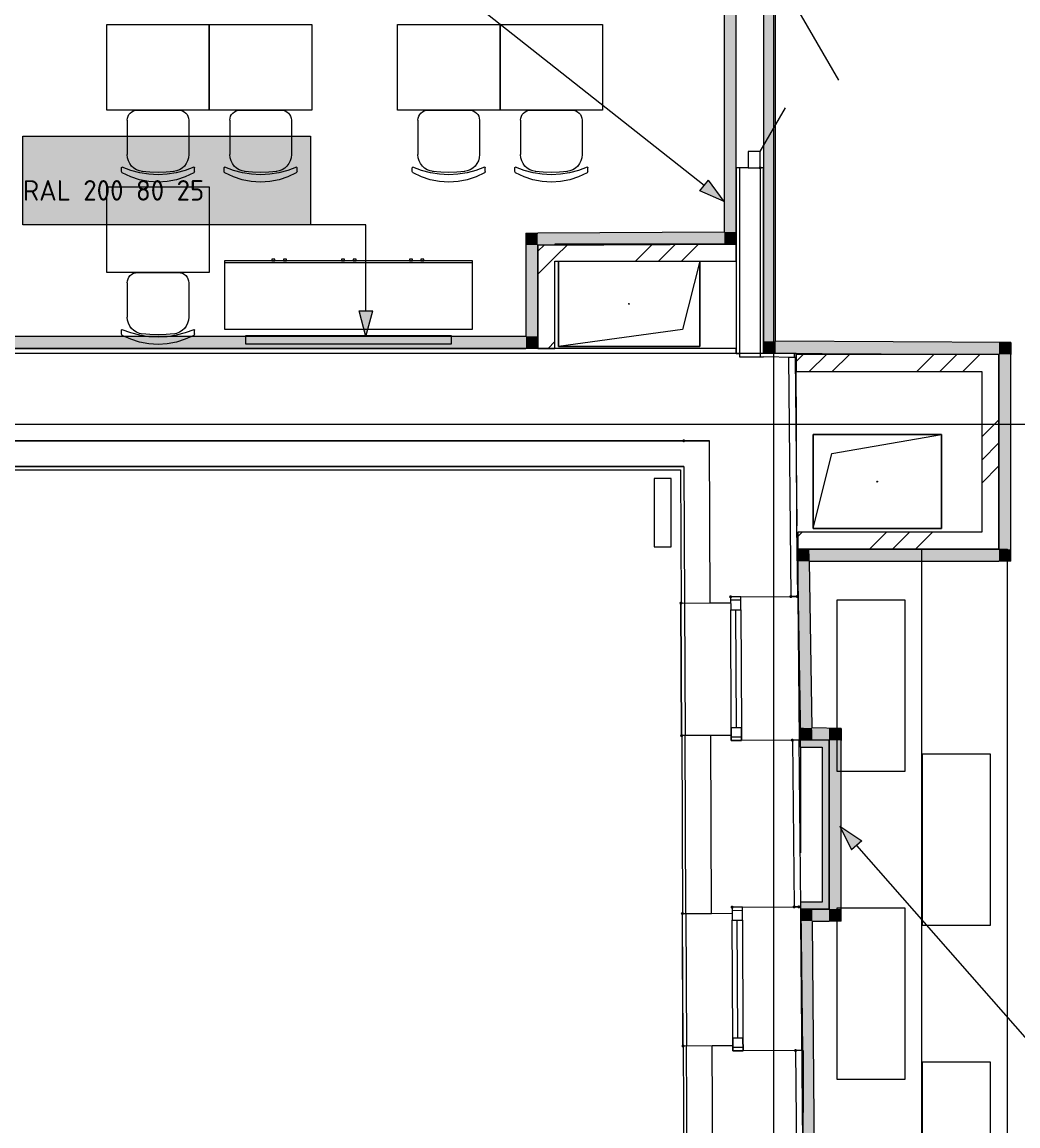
# Model space of a CAD drawing. Header units: millimetres. Extents: x 0 to 1189, y 0 to 841.
# Drawn here: x 259.7 to 317.9, y 329.8 to 394.4 of the extents above; entities that cross this region are included whole.
import ezdxf

# ---------------------------------------------------------------- set-up
doc = ezdxf.new("R2010")
doc.units = ezdxf.units.MM

msp = doc.modelspace()

# ---------------------------------------------------------------- hatches: boundary and pattern name
at = {"true_color": 0xf1d696}
h = msp.add_hatch(color=41, dxfattribs=at)
h.dxf.hatch_style = 2
h.paths.add_polyline_path([(303.076463, 406.865392), (303.776464, 406.865392), (303.776464, 375.719345), (303.076463, 375.722345)])
h = msp.add_hatch(color=41, dxfattribs=at)
h.dxf.hatch_style = 2
h.paths.add_polyline_path([(300.77646, 402.279385), (301.476461, 402.279385), (301.476461, 382.107354), (300.77646, 382.103354)])
at = {"true_color": 0xffffff}
h = msp.add_hatch(color=7, dxfattribs=at)
h.dxf.hatch_style = 2
h.paths.add_polyline_path([(259.770397, 387.706363), (276.591423, 387.706363), (276.591423, 382.529355), (259.770397, 382.529355)])
at = {"true_color": 0x0077b0}
h = msp.add_hatch(color=144, dxfattribs=at)
h.paths.add_polyline_path([(273.358298, 386.309205), (273.358298, 387.116184), (273.328808, 387.272867), (273.239786, 387.403919), (273.111146, 387.490322), (272.954808, 387.519674), (272.798332, 387.490322), (272.667074, 387.403919), (272.579637, 387.272867), (272.551318, 387.116184), (272.551318, 386.309205), (272.579637, 386.152867), (272.667074, 386.024227), (272.798332, 385.935206), (272.954808, 385.905716), (273.111146, 385.935206), (273.239786, 386.024227), (273.328808, 386.152867)])
h.paths.add_polyline_path([(273.55894, 386.309205), (273.547786, 386.188549), (273.51436, 386.076523), (273.458714, 385.973489), (273.380897, 385.879808), (273.289129, 385.802509), (273.187076, 385.747999), (273.075412, 385.71571), (272.954808, 385.705073), (272.833076, 385.71571), (272.721368, 385.747999), (272.61917, 385.802509), (272.525963, 385.879808), (272.448233, 385.973489), (272.392775, 386.076523), (272.359539, 386.188549), (272.348471, 386.309205), (272.348471, 387.116184), (272.359539, 387.237917), (272.392775, 387.349624), (272.448233, 387.451823), (272.525963, 387.54503), (272.61917, 387.622846), (272.721368, 387.678493), (272.833076, 387.711919), (272.954808, 387.723072), (273.075464, 387.711962), (273.18749, 387.678837), (273.290524, 387.624009), (273.384205, 387.547786), (273.460109, 387.454148), (273.514774, 387.351002), (273.547838, 387.238347), (273.55894, 387.116184)])
h = msp.add_hatch(color=144, dxfattribs=at)
h.dxf.hatch_style = 2
h.paths.add_polyline_path([(275.378096, 386.814118), (275.378096, 387.621097), (275.403383, 387.69751), (275.47952, 387.723072), (276.185075, 387.723072), (276.261212, 387.69751), (276.286499, 387.621097), (276.261212, 387.545168), (276.185075, 387.519674), (275.580943, 387.519674), (275.580943, 386.915542), (275.883009, 386.915542), (275.983443, 386.906507), (276.076693, 386.879231), (276.161985, 386.833454), (276.238543, 386.768919), (276.303509, 386.689604), (276.350233, 386.603623), (276.378457, 386.510717), (276.387923, 386.410629), (276.387923, 386.209986), (276.378457, 386.108347), (276.350233, 386.014925), (276.303509, 385.929461), (276.238543, 385.851696), (276.160822, 385.787161), (276.075659, 385.741384), (275.983055, 385.714108), (275.883009, 385.705073), (275.47952, 385.705073), (275.403383, 385.728982), (275.378096, 385.803741), (275.403383, 385.880153), (275.47952, 385.905716), (275.883009, 385.905716), (275.999936, 385.928522), (276.097432, 385.995564), (276.163578, 386.09244), (276.185075, 386.209986), (276.185075, 386.410629), (276.163578, 386.527555), (276.097432, 386.625051), (275.999936, 386.691197), (275.883009, 386.712695), (275.47952, 386.712695), (275.403383, 386.737982)])
h = msp.add_hatch(color=144, dxfattribs=at)
h.dxf.hatch_style = 2
h.paths.add_polyline_path([(274.871922, 386.20723), (274.064943, 386.20723), (273.988806, 386.232793), (273.963519, 386.309205), (273.988806, 386.385342), (274.064943, 386.410629), (274.871922, 386.410629), (274.948059, 386.385342), (274.973346, 386.309205), (274.948059, 386.232793)])
h = msp.add_hatch(color=7)
h.dxf.hatch_style = 2
h.paths.add_polyline_path([(302.876463, 385.95136), (302.8129, 385.924923), (302.786463, 385.86136), (302.8129, 385.797798), (302.876463, 385.77136), (302.941025, 385.797798), (302.967463, 385.86136), (302.941025, 385.924923)])
h = msp.add_hatch(color=144, dxfattribs=at)
h.dxf.hatch_style = 2
h.paths.add_polyline_path([(300.77646, 383.899357), (299.357457, 384.511358), (299.853458, 385.139359)])
at = {"true_color": 0x3dad99}
h = msp.add_hatch(color=135, dxfattribs=at)
h.dxf.hatch_style = 2
h.paths.add_polyline_path([(289.176442, 382.043354), (289.876443, 382.047354), (289.876443, 381.347353)])
h = msp.add_hatch(color=135, dxfattribs=at)
h.dxf.hatch_style = 2
h.paths.add_polyline_path([(289.176442, 381.343353), (289.176442, 382.043354), (289.876443, 381.347353)])
h = msp.add_hatch(color=135, dxfattribs=at)
h.dxf.hatch_style = 2
h.paths.add_polyline_path([(300.77646, 382.103354), (300.77646, 381.403353), (289.876443, 381.347353), (289.876443, 382.047354)])
h = msp.add_hatch(color=135, dxfattribs=at)
h.dxf.hatch_style = 2
h.paths.add_polyline_path([(300.77646, 382.103354), (301.476461, 382.107354), (301.476461, 381.407353)])
h = msp.add_hatch(color=135, dxfattribs=at)
h.dxf.hatch_style = 2
h.paths.add_polyline_path([(300.77646, 381.403353), (300.77646, 382.103354), (301.473461, 381.410353)])
h = msp.add_hatch(color=135, dxfattribs=at)
h.dxf.hatch_style = 2
h.paths.add_polyline_path([(289.176442, 381.343353), (289.876443, 381.347353), (289.876443, 376.007345), (289.176442, 376.007345)])
at = {"true_color": 0x0077b0}
h = msp.add_hatch(color=144, dxfattribs=at)
h.dxf.hatch_style = 2
h.paths.add_polyline_path([(279.823428, 376.007345), (279.423427, 377.500347), (280.223428, 377.500347)])
at = {"true_color": 0x3dad99}
h = msp.add_hatch(color=135, dxfattribs=at)
h.dxf.hatch_style = 2
h.paths.add_polyline_path([(289.176442, 376.007345), (289.176442, 375.307344), (242.10037, 375.307344), (242.09537, 376.007345)])
at = {"true_color": 0x999999}
h = msp.add_hatch(color=253, dxfattribs=at)
h.dxf.hatch_style = 2
h.paths.add_polyline_path([(272.806417, 375.557344), (272.806417, 376.057345), (284.806435, 376.057345), (284.806435, 375.557344)])
at = {"true_color": 0x3dad99}
h = msp.add_hatch(color=135, dxfattribs=at)
h.dxf.hatch_style = 2
h.paths.add_polyline_path([(289.176442, 375.307344), (289.176442, 376.007345), (289.876443, 375.307344)])
h = msp.add_hatch(color=135, dxfattribs=at)
h.dxf.hatch_style = 2
h.paths.add_polyline_path([(289.176442, 376.007345), (289.876443, 376.007345), (289.876443, 375.307344)])
at = {"true_color": 0xf1d696}
h = msp.add_hatch(color=41, dxfattribs=at)
h.dxf.hatch_style = 2
h.paths.add_polyline_path([(303.080463, 375.025344), (303.076463, 375.722345), (303.776464, 375.719345)])
h = msp.add_hatch(color=41, dxfattribs=at)
h.dxf.hatch_style = 2
h.paths.add_polyline_path([(303.776464, 375.719345), (303.776464, 375.019344), (303.076463, 375.022344)])
h = msp.add_hatch(color=41, dxfattribs=at)
h.dxf.hatch_style = 2
h.paths.add_polyline_path([(316.835484, 375.657345), (316.835484, 374.957344), (303.776464, 375.019344), (303.776464, 375.719345)])
h = msp.add_hatch(color=41, dxfattribs=at)
h.dxf.hatch_style = 2
h.paths.add_polyline_path([(316.835484, 375.657345), (317.535485, 375.653345), (316.835484, 374.957344)])
h = msp.add_hatch(color=41, dxfattribs=at)
h.dxf.hatch_style = 2
h.paths.add_polyline_path([(316.835484, 374.957344), (317.535485, 375.653345), (317.535485, 374.953344)])
h = msp.add_hatch(color=41, dxfattribs=at)
h.dxf.hatch_style = 2
h.paths.add_polyline_path([(317.535485, 363.557326), (316.835484, 363.557326), (316.835484, 374.957344), (317.535485, 374.953344)])
h = msp.add_hatch(color=7)
h.dxf.hatch_style = 2
h.paths.add_polyline_path([(298.315456, 369.900336), (298.341893, 369.836773), (298.405456, 369.810336), (298.469018, 369.836773), (298.495456, 369.900336), (298.469018, 369.970898), (298.405456, 369.997336), (298.341893, 369.970898)])
h = msp.add_hatch(color=41, dxfattribs=at)
h.dxf.hatch_style = 2
h.paths.add_polyline_path([(305.768467, 362.857325), (305.068466, 362.857325), (305.058466, 363.557326)])
h = msp.add_hatch(color=41, dxfattribs=at)
h.dxf.hatch_style = 2
h.paths.add_polyline_path([(305.058466, 363.557326), (305.758467, 363.557326), (305.768467, 362.857325)])
h = msp.add_hatch(color=41, dxfattribs=at)
h.dxf.hatch_style = 2
h.paths.add_polyline_path([(305.768467, 362.857325), (305.758467, 363.557326), (316.835484, 363.557326), (316.835484, 362.857325)])
h = msp.add_hatch(color=41, dxfattribs=at)
h.dxf.hatch_style = 2
h.paths.add_polyline_path([(316.835484, 363.557326), (317.535485, 362.857325), (316.835484, 362.857325)])
h = msp.add_hatch(color=41, dxfattribs=at)
h.dxf.hatch_style = 2
h.paths.add_polyline_path([(317.535485, 363.557326), (317.535485, 362.857325), (316.835484, 363.557326)])
h = msp.add_hatch(color=41, dxfattribs=at)
h.dxf.hatch_style = 2
h.paths.add_polyline_path([(305.916467, 353.11131), (305.216466, 353.12131), (305.068466, 362.857325), (305.768467, 362.857325)])
h = msp.add_hatch(color=7)
h.dxf.hatch_style = 2
h.paths.add_polyline_path([(301.23946, 360.784322), (301.213023, 360.847884), (301.14946, 360.874322), (301.085897, 360.847884), (301.05946, 360.784322), (301.05946, 360.774322), (301.085897, 360.710759), (301.14946, 360.684322), (301.213023, 360.710759), (301.23946, 360.774322)])
h = msp.add_hatch(color=7)
h.dxf.hatch_style = 2
h.paths.add_polyline_path([(304.672465, 360.891322), (304.608903, 360.864885), (304.582465, 360.801322), (304.608903, 360.737759), (304.672465, 360.711322), (304.736028, 360.737759), (304.762466, 360.801322), (304.736028, 360.864885)])
h = msp.add_hatch(color=7)
h.dxf.hatch_style = 2
h.paths.add_polyline_path([(304.762466, 360.801322), (304.736028, 360.864885), (304.672465, 360.891322), (304.608903, 360.864885), (304.582465, 360.801322), (304.582465, 360.791322), (304.608903, 360.727759), (304.672465, 360.701322), (304.736028, 360.727759), (304.762466, 360.791322)])
h = msp.add_hatch(color=7)
h.dxf.hatch_style = 2
h.paths.add_polyline_path([(304.959466, 360.793322), (304.985903, 360.729759), (305.049466, 360.703322), (305.113029, 360.729759), (305.139466, 360.793322), (305.139466, 360.803322), (305.113029, 360.866885), (305.049466, 360.893322), (304.985903, 360.866885), (304.959466, 360.803322)])
h = msp.add_hatch(color=7)
h.dxf.hatch_style = 2
h.paths.add_polyline_path([(298.251456, 360.320321), (298.315018, 360.346759), (298.341456, 360.410321), (298.315018, 360.473884), (298.251456, 360.500321), (298.241456, 360.500321), (298.177893, 360.473884), (298.151456, 360.410321), (298.177893, 360.346759), (298.241456, 360.320321)])
h = msp.add_hatch(color=41, dxfattribs=at)
h.dxf.hatch_style = 2
h.paths.add_polyline_path([(305.916467, 353.11131), (305.247466, 352.442309), (305.226466, 352.442309), (305.216466, 353.12131)])
h = msp.add_hatch(color=41, dxfattribs=at)
h.dxf.hatch_style = 2
h.paths.add_polyline_path([(305.916467, 353.11131), (305.927467, 352.411309), (305.226466, 352.421309)])
h = msp.add_hatch(color=41, dxfattribs=at)
h.dxf.hatch_style = 2
h.paths.add_polyline_path([(306.905469, 353.09631), (306.905469, 352.396309), (305.927467, 352.411309), (305.916467, 353.11131)])
h = msp.add_hatch(color=41, dxfattribs=at)
h.dxf.hatch_style = 2
h.paths.add_polyline_path([(306.905469, 353.09631), (307.60547, 353.08531), (306.905469, 352.396309)])
h = msp.add_hatch(color=41, dxfattribs=at)
h.dxf.hatch_style = 2
h.paths.add_polyline_path([(306.905469, 352.396309), (307.60547, 353.08531), (307.60547, 352.385309)])
h = msp.add_hatch(color=7)
h.dxf.hatch_style = 2
h.paths.add_polyline_path([(298.287456, 352.570309), (298.351018, 352.596747), (298.377456, 352.660309), (298.351018, 352.723872), (298.287456, 352.75031), (298.277456, 352.75031), (298.213893, 352.723872), (298.187456, 352.660309), (298.213893, 352.596747), (298.277456, 352.570309)])
h = msp.add_hatch(color=7)
h.dxf.hatch_style = 2
h.paths.add_polyline_path([(304.848019, 352.410264), (304.815388, 352.470881), (304.74951, 352.490863), (304.688894, 352.458232), (304.668912, 352.392354), (304.669912, 352.382354), (304.702543, 352.321737), (304.768421, 352.301756), (304.829037, 352.334387), (304.849019, 352.400264)])
h = msp.add_hatch(color=41, dxfattribs=at)
h.dxf.hatch_style = 2
h.paths.add_polyline_path([(305.226466, 352.442309), (305.247466, 352.442309), (305.226466, 352.421309)])
h = msp.add_hatch(color=7)
h.dxf.hatch_style = 2
h.paths.add_polyline_path([(305.209466, 352.393309), (306.905469, 352.396309), (306.905469, 351.996308), (305.209466, 351.996308)])
h = msp.add_hatch(color=7)
h.dxf.hatch_style = 2
h.paths.add_polyline_path([(306.505468, 342.517294), (306.505468, 351.996308), (306.905469, 351.996308), (306.905469, 342.517294)])
h = msp.add_hatch(color=41, dxfattribs=at)
h.dxf.hatch_style = 2
h.paths.add_polyline_path([(307.60547, 342.517294), (306.905469, 342.517294), (306.905469, 352.396309), (307.60547, 352.385309)])
at = {"true_color": 0x0077b0}
h = msp.add_hatch(color=144, dxfattribs=at)
h.dxf.hatch_style = 2
h.paths.add_polyline_path([(307.53447, 347.361301), (308.820472, 346.5043), (308.219471, 345.976299)])
h = msp.add_hatch(color=7)
h.dxf.hatch_style = 2
h.paths.add_polyline_path([(305.045466, 342.643294), (305.071904, 342.579732), (305.135466, 342.553294), (305.199029, 342.579732), (305.225466, 342.643294), (305.225466, 342.653294), (305.199029, 342.716857), (305.135466, 342.743294), (305.071904, 342.716857), (305.045466, 342.653294)])
h = msp.add_hatch(color=7)
h.dxf.hatch_style = 2
h.paths.add_polyline_path([(305.226466, 342.646294), (305.259466, 342.654294), (305.256466, 342.917295), (306.505468, 342.917295), (306.505468, 342.517294), (305.229466, 342.517294)])
h = msp.add_hatch(color=7)
h.dxf.hatch_style = 2
h.paths.add_polyline_path([(298.337456, 342.171293), (298.401018, 342.197731), (298.427456, 342.261294), (298.401018, 342.324856), (298.337456, 342.351294), (298.327456, 342.351294), (298.263893, 342.324856), (298.237456, 342.261294), (298.263893, 342.197731), (298.327456, 342.171293)])
h = msp.add_hatch(color=7)
h.dxf.hatch_style = 2
h.paths.add_polyline_path([(301.32546, 342.634294), (301.299023, 342.697857), (301.23546, 342.724294), (301.171898, 342.697857), (301.14546, 342.634294), (301.14546, 342.624294), (301.171898, 342.560732), (301.23546, 342.534294), (301.299023, 342.560732), (301.32546, 342.624294)])
h = msp.add_hatch(color=7)
h.dxf.hatch_style = 2
h.paths.add_polyline_path([(304.859466, 342.742294), (304.795903, 342.715857), (304.769466, 342.652294), (304.795903, 342.588732), (304.859466, 342.562294), (304.923028, 342.588732), (304.949466, 342.652294), (304.923028, 342.715857)])
h = msp.add_hatch(color=7)
h.dxf.hatch_style = 2
h.paths.add_polyline_path([(304.949466, 342.652294), (304.923028, 342.715857), (304.859466, 342.742294), (304.795903, 342.715857), (304.769466, 342.652294), (304.769466, 342.642294), (304.795903, 342.578732), (304.859466, 342.552294), (304.923028, 342.578732), (304.949466, 342.642294)])
at = {"true_color": 0xf1d696}
h = msp.add_hatch(color=41, dxfattribs=at)
h.dxf.hatch_style = 2
h.paths.add_polyline_path([(305.933467, 341.817293), (305.233466, 341.817293), (305.226466, 342.517294)])
h = msp.add_hatch(color=41, dxfattribs=at)
h.dxf.hatch_style = 2
h.paths.add_polyline_path([(305.226466, 342.517294), (305.926467, 342.517294), (305.933467, 341.817293)])
h = msp.add_hatch(color=41, dxfattribs=at)
h.dxf.hatch_style = 2
h.paths.add_polyline_path([(305.933467, 341.817293), (305.926467, 342.517294), (306.905469, 342.517294), (306.905469, 341.817293)])
h = msp.add_hatch(color=41, dxfattribs=at)
h.dxf.hatch_style = 2
h.paths.add_polyline_path([(306.905469, 342.517294), (307.60547, 341.817293), (306.905469, 341.817293)])
h = msp.add_hatch(color=41, dxfattribs=at)
h.dxf.hatch_style = 2
h.paths.add_polyline_path([(307.60547, 342.517294), (307.60547, 341.817293), (306.905469, 342.517294)])
h = msp.add_hatch(color=41, dxfattribs=at)
h.dxf.hatch_style = 2
h.paths.add_polyline_path([(306.154468, 316.446254), (305.454467, 316.446254), (305.233466, 341.817293), (305.933467, 341.817293)])
h = msp.add_hatch(color=7)
h.dxf.hatch_style = 2
h.paths.add_polyline_path([(298.374456, 334.421282), (298.438018, 334.447719), (298.464456, 334.511282), (298.438018, 334.574844), (298.374456, 334.601282), (298.364456, 334.601282), (298.300893, 334.574844), (298.274456, 334.511282), (298.300893, 334.447719), (298.364456, 334.421282)])
h = msp.add_hatch(color=7)
h.dxf.hatch_style = 2
h.paths.add_polyline_path([(305.036466, 334.252281), (305.010028, 334.315844), (304.946466, 334.342281), (304.882903, 334.315844), (304.856466, 334.252281), (304.856466, 334.242281), (304.882903, 334.178719), (304.946466, 334.152281), (305.010028, 334.178719), (305.036466, 334.242281)])

# ---------------------------------------------------------------- linework, layer by layer
at = {"color": 7, "lineweight": 0}
for points in [[(303.672464, 251.095154), (303.672464, 721.485873)], [(303.076463, 406.865392), (303.076463, 375.722345)], [(303.776464, 375.719345), (303.776464, 406.865392)], [(301.476461, 382.107354), (301.476461, 402.979386)], [(300.77646, 402.279385), (300.77646, 382.103354)], [(302.876463, 398.91138), (307.45147, 390.987368)], [(302.876463, 386.811362), (304.351465, 389.366366)], [(302.876463, 386.811362), (302.176462, 386.811362)], [(302.176462, 386.811362), (302.176462, 385.86136)], [(302.876463, 385.86136), (302.876463, 386.811362)], [(301.476461, 385.86136), (301.476461, 374.998344)], [(301.676461, 385.86136), (301.476461, 385.86136)], [(301.676461, 385.86136), (301.676461, 374.821343)], [(302.176462, 385.86136), (301.676461, 385.86136)], [(302.176462, 385.86136), (302.876463, 385.86136)], [(302.876463, 385.86136), (302.876463, 374.821343)], [(303.076463, 385.86136), (302.876463, 385.86136)], [(303.076463, 375.022344), (303.076463, 385.86136)], [(289.176442, 382.043354), (289.876443, 382.047354)], [(289.176442, 382.043354), (289.176442, 376.007345)], [(300.77646, 382.103354), (289.876443, 382.047354)], [(301.476461, 381.407353), (301.476461, 382.107354)], [(289.876443, 381.347353), (301.476461, 381.407353)], [(289.876443, 380.986353), (290.237443, 381.347353)], [(289.876443, 381.347353), (289.876443, 375.307344)], [(290.876444, 381.347353), (289.876443, 381.347353)], [(289.876443, 375.307344), (289.876443, 381.347353)], [(290.876444, 380.637352), (291.646446, 381.407353)], [(301.476461, 381.407353), (290.876444, 381.407353)], [(290.876444, 381.407353), (290.876444, 381.347353)], [(295.581452, 380.407352), (296.580453, 381.407353)], [(296.930454, 380.407352), (297.930455, 381.407353)], [(298.279456, 380.407352), (299.279457, 381.407353)], [(301.476461, 380.407352), (301.476461, 381.407353)], [(289.876443, 379.637351), (290.876444, 380.637352)], [(290.876444, 380.407352), (301.476461, 380.407352)], [(290.876444, 375.307344), (290.876444, 380.407352)], [(291.076445, 375.407344), (291.076445, 380.407352)], [(291.076445, 380.407352), (291.076445, 375.407344)], [(299.345457, 380.407352), (298.345456, 376.407346)], [(299.345457, 380.407352), (299.345457, 375.407344)], [(299.345457, 375.407344), (299.345457, 380.407352)], [(295.186451, 377.907348), (295.211451, 377.932348), (295.236451, 377.907348)], [(295.186451, 377.907348), (295.198451, 377.928348)], [(295.236451, 377.907348), (295.211451, 377.882348), (295.186451, 377.907348)], [(295.235451, 377.900348), (295.211451, 377.882348), (295.198451, 377.885348)], [(295.211451, 377.932348), (295.235451, 377.913348)], [(298.345456, 376.407346), (291.076445, 375.407344)], [(289.176442, 376.007345), (242.09537, 376.007345)], [(290.481444, 375.307344), (290.876444, 375.703345)], [(303.076463, 375.022344), (303.076463, 375.722345)], [(317.535485, 375.653345), (303.776464, 375.719345)], [(301.472461, 375.307344), (241.400369, 375.307344)], [(242.10037, 375.307344), (289.176442, 375.307344)], [(289.876443, 375.307344), (289.176442, 375.307344)], [(289.876443, 375.307344), (290.876444, 375.307344)], [(299.345457, 375.407344), (291.076445, 375.407344)], [(291.076445, 375.407344), (299.345457, 375.407344)], [(301.472461, 375.007344), (301.472461, 375.307344)], [(304.876466, 374.986344), (303.076463, 375.022344)], [(303.076463, 375.022344), (316.835484, 374.957344)], [(317.535485, 375.653345), (317.535485, 374.953344)], [(304.981466, 375.007344), (241.002368, 375.007344)], [(301.476461, 374.998344), (301.676461, 374.998344)], [(301.676461, 374.821343), (302.876463, 374.821343)], [(302.876463, 374.821343), (303.076463, 374.821343)], [(303.076463, 374.822343), (304.876466, 374.786343)], [(304.527465, 374.793343), (304.927466, 374.797343)], [(304.527465, 374.793343), (304.672465, 360.801322)], [(304.876466, 374.786343), (304.876466, 374.986344)], [(304.927466, 374.797343), (305.029466, 364.924328)], [(305.029466, 364.924328), (304.981466, 375.007344)], [(304.986466, 374.546343), (305.397467, 374.957344)], [(316.835484, 374.957344), (304.986466, 374.957344)], [(304.986466, 374.957344), (304.986466, 373.957342)], [(305.746467, 373.957342), (306.746469, 374.957344)], [(307.096469, 373.957342), (308.096471, 374.957344)], [(312.030477, 373.957342), (313.030478, 374.957344)], [(313.379479, 373.957342), (314.37948, 374.957344)], [(314.729481, 373.957342), (315.729482, 374.957344)], [(316.835484, 363.557326), (316.835484, 374.957344)], [(316.835484, 374.957344), (316.835484, 363.557326)], [(317.535485, 362.857325), (317.535485, 374.953344)], [(304.986466, 373.957342), (315.835483, 373.957342)], [(315.835483, 373.957342), (315.835483, 364.557328)], [(198.085303, 370.871337), (863.72632, 370.871337)], [(315.835483, 370.128336), (316.835484, 371.128338)], [(235.93336, 369.907336), (299.905458, 369.907336)], [(298.405456, 369.907336), (235.93336, 369.907336)], [(299.905458, 369.907336), (298.405456, 369.900336)], [(299.950458, 360.418321), (299.905458, 369.907336)], [(305.973467, 364.766328), (305.973467, 370.266336)], [(305.973467, 370.266336), (313.473479, 370.266336)], [(313.473479, 370.266336), (305.973467, 370.266336)], [(305.973467, 370.266336), (305.973467, 364.766328)], [(307.073469, 369.166335), (313.473479, 370.266336)], [(313.473479, 370.266336), (313.473479, 364.766328)], [(313.473479, 364.766328), (313.473479, 370.266336)], [(315.835483, 368.779334), (316.835484, 369.779336)], [(305.973467, 364.766328), (307.073469, 369.166335)], [(234.243358, 368.207333), (298.213456, 368.207333)], [(234.442358, 368.407334), (298.412456, 368.407334)], [(298.212456, 368.407334), (234.442358, 368.407334)], [(298.412456, 368.407334), (298.212456, 368.406334)], [(298.213456, 368.207333), (298.251456, 360.410321)], [(298.412456, 368.407334), (298.451456, 360.411321)], [(315.835483, 367.430332), (316.835484, 368.430334)], [(297.677455, 367.698332), (296.677453, 367.698332)], [(296.677453, 367.698332), (296.677453, 363.698326)], [(297.677455, 363.698326), (297.677455, 367.698332)], [(309.698473, 367.516332), (309.723473, 367.541332), (309.748473, 367.516332)], [(309.748473, 367.516332), (309.723473, 367.491332), (309.698473, 367.516332)], [(309.699473, 367.522332), (309.723473, 367.541332), (309.736473, 367.537332)], [(309.723473, 367.491332), (309.699473, 367.509332)], [(309.748473, 367.516332), (309.736473, 367.494332)], [(305.072466, 360.793322), (305.029466, 364.924328)], [(313.473479, 364.766328), (305.973467, 364.766328)], [(305.973467, 364.766328), (313.473479, 364.766328)], [(305.072466, 364.300327), (305.329466, 364.557328)], [(315.835483, 364.557328), (305.072466, 364.557328)], [(305.072466, 364.557328), (305.072466, 363.557326)], [(309.263472, 363.557326), (310.263474, 364.557328)], [(310.613475, 363.557326), (311.613476, 364.557328)], [(311.962477, 363.557326), (312.962478, 364.557328)], [(296.677453, 363.698326), (297.677455, 363.698326)], [(305.072466, 363.557326), (305.043466, 363.557326)], [(305.058466, 363.557326), (305.068466, 362.857325)], [(316.835484, 363.557326), (305.058466, 363.557326)], [(305.072466, 363.557326), (317.335485, 363.557326)], [(312.335477, 293.405219), (312.335477, 363.557326)], [(317.335485, 293.405219), (317.335485, 363.557326)], [(305.068466, 362.857325), (305.226466, 352.421309)], [(305.072466, 363.332326), (305.072466, 360.857322)], [(305.768467, 362.857325), (316.835484, 362.857325)], [(305.916467, 353.11131), (305.768467, 362.857325)], [(317.535485, 362.857325), (316.835484, 362.857325)], [(298.277456, 352.660309), (298.241456, 360.410321)], [(298.251456, 360.410321), (299.950458, 360.418321)], [(298.287456, 352.660309), (298.251456, 360.410321)], [(298.451456, 360.411321), (298.487456, 352.661309)], [(299.950458, 360.418321), (301.15046, 360.424321)], [(301.749461, 360.777322), (301.14946, 360.774322)], [(301.749461, 360.777322), (301.14946, 360.774322)], [(301.14946, 360.774322), (301.15246, 360.014321)], [(301.14946, 360.774322), (301.15246, 360.014321)], [(301.750461, 360.577322), (301.15046, 360.574322)], [(301.749461, 360.777322), (305.049466, 360.793322)], [(301.752461, 360.017321), (301.749461, 360.777322)], [(301.752461, 360.017321), (301.749461, 360.777322)], [(305.049466, 360.803322), (304.672465, 360.801322)], [(305.049466, 360.793322), (305.072466, 360.793322)], [(305.072466, 360.793322), (305.159466, 352.396309)], [(301.15246, 360.014321), (301.752461, 360.017321)], [(301.18546, 353.13431), (301.15246, 360.014321)], [(301.485461, 353.13631), (301.452461, 360.016321)], [(301.752461, 360.017321), (301.785461, 353.13731)], [(301.18546, 353.13431), (301.785461, 353.13731)], [(301.18946, 352.374309), (301.18546, 353.13431)], [(301.18546, 353.13431), (301.18946, 352.374309)], [(301.785461, 353.13731), (301.789461, 352.377309)], [(301.789461, 352.377309), (301.785461, 353.13731)], [(307.60547, 353.08531), (305.916467, 353.11131)], [(307.60547, 353.08531), (307.60547, 352.385309)], [(299.987458, 352.669309), (298.287456, 352.660309)], [(298.287456, 352.660309), (298.337456, 342.261294)], [(298.537456, 342.262294), (298.487456, 352.661309)], [(301.18746, 352.67431), (299.987458, 352.669309)], [(300.037458, 342.269294), (299.987458, 352.669309)], [(301.788461, 352.577309), (301.18846, 352.574309)], [(305.158466, 352.446309), (305.226466, 352.446309)], [(305.226466, 352.446309), (305.226466, 352.396309)], [(301.789461, 352.377309), (301.18946, 352.374309)], [(301.18946, 352.374309), (301.789461, 352.377309)], [(304.759466, 352.391309), (301.789461, 352.377309)], [(305.159466, 352.393309), (304.759466, 352.391309)], [(304.759466, 352.391309), (304.859466, 342.652294)], [(305.159466, 352.396309), (305.209466, 352.396309)], [(305.259466, 342.644294), (305.159466, 352.393309)], [(306.905469, 352.396309), (305.209466, 352.396309)], [(305.209466, 352.396309), (305.209466, 351.996308)], [(305.209466, 351.996308), (306.505468, 351.996308)], [(305.226466, 352.421309), (305.927467, 352.411309)], [(305.226466, 351.996308), (305.226466, 345.816299)], [(305.927467, 352.411309), (306.905469, 352.396309)], [(306.505468, 351.996308), (306.505468, 342.917295)], [(306.905469, 342.517294), (306.905469, 352.396309)], [(306.905469, 352.396309), (306.905469, 342.517294)], [(307.60547, 341.817293), (307.60547, 352.385309)], [(306.505468, 342.917295), (305.226466, 342.917295)], [(305.226466, 342.917295), (305.226466, 342.517294)], [(298.364456, 334.511282), (298.327456, 342.261294)], [(298.337456, 342.261294), (300.037458, 342.269294)], [(298.374456, 334.511282), (298.337456, 342.261294)], [(298.537456, 342.262294), (298.574456, 334.512282)], [(300.037458, 342.269294), (301.23746, 342.274294)], [(301.835461, 342.627294), (301.23546, 342.624294)], [(301.835461, 342.627294), (301.23546, 342.624294)], [(301.23546, 342.624294), (301.23946, 341.864293)], [(301.23546, 342.624294), (301.23946, 341.864293)], [(301.836461, 342.427294), (301.23646, 342.424294)], [(301.835461, 342.627294), (305.135466, 342.643294)], [(301.839461, 341.867293), (301.835461, 342.627294)], [(301.839461, 341.867293), (301.835461, 342.627294)], [(305.135466, 342.653294), (304.859466, 342.652294)], [(305.135466, 342.643294), (305.259466, 342.644294)], [(305.226466, 342.517294), (306.905469, 342.517294)], [(305.226466, 342.517294), (305.233466, 341.817293)], [(306.905469, 342.517294), (305.226466, 342.517294)], [(305.261466, 342.517294), (305.346467, 334.244281)], [(301.23946, 341.864293), (301.839461, 341.867293)], [(301.27146, 334.984282), (301.23946, 341.864293)], [(301.571461, 334.986282), (301.539461, 341.866293)], [(301.839461, 341.867293), (301.871461, 334.987282)], [(305.233466, 341.817293), (305.460467, 315.746253)], [(305.933467, 341.817293), (306.905469, 341.817293)], [(306.154468, 316.446254), (305.933467, 341.817293)], [(307.60547, 341.817293), (306.905469, 341.817293)], [(300.074458, 334.519282), (298.374456, 334.511282)], [(298.374456, 334.511282), (298.424456, 323.861265)], [(298.624456, 323.862265), (298.574456, 334.512282)], [(301.27446, 334.524282), (300.074458, 334.519282)], [(300.124459, 323.869265), (300.074458, 334.519282)], [(301.27146, 334.984282), (301.871461, 334.987282)], [(301.27546, 334.224281), (301.27146, 334.984282)], [(301.27146, 334.984282), (301.27546, 334.224281)], [(301.874461, 334.427282), (301.27446, 334.424282)], [(301.871461, 334.987282), (301.875461, 334.227281)], [(301.875461, 334.227281), (301.871461, 334.987282)], [(301.875461, 334.227281), (301.27546, 334.224281)], [(301.27546, 334.224281), (301.875461, 334.227281)], [(304.946466, 334.242281), (301.875461, 334.227281)], [(305.346467, 334.244281), (304.946466, 334.242281)], [(304.946466, 334.242281), (305.050466, 324.152266)], [(305.346467, 334.246281), (305.383467, 334.246281)], [(305.450467, 324.144266), (305.346467, 334.244281)], [(305.383467, 334.246281), (305.383467, 330.621276)]]:
    msp.add_lwpolyline(points, dxfattribs=at)
at = {"color": 144, "lineweight": 0, "true_color": 0x0077b0}
for points in [[(299.605458, 384.825359), (273.626418, 405.36439)], [(259.770397, 387.706363), (276.591423, 387.706363)], [(259.770397, 382.529355), (259.770397, 387.706363)], [(276.591423, 387.706363), (276.591423, 382.529355)], [(299.357457, 384.511358), (299.853458, 385.139359)], [(300.77646, 383.899357), (299.853458, 385.139359)], [(300.77646, 383.899357), (299.357457, 384.511358)], [(276.591423, 382.529355), (259.770397, 382.529355)], [(279.823428, 382.529355), (276.591423, 382.529355)], [(279.823428, 377.500347), (279.823428, 382.529355)], [(279.423427, 377.500347), (280.223428, 377.500347)], [(279.823428, 376.007345), (279.423427, 377.500347)], [(279.823428, 376.007345), (280.223428, 377.500347)], [(307.53447, 347.361301), (308.820472, 346.5043)], [(307.53447, 347.361301), (308.219471, 345.976299)], [(308.820472, 346.5043), (308.219471, 345.976299)], [(308.519471, 346.2403), (319.766489, 333.44128)]]:
    msp.add_lwpolyline(points, dxfattribs=at)
at = {"color": 253, "lineweight": 0, "true_color": 0x999999}
for points in [[(264.665404, 389.244365), (264.665404, 394.244373)], [(264.665404, 394.244373), (270.665414, 394.244373)], [(270.665414, 394.244373), (270.665414, 389.244365)], [(270.665414, 389.244365), (270.665414, 394.244373)], [(270.665414, 394.244373), (276.665423, 394.244373)], [(276.665423, 394.244373), (276.665423, 389.244365)], [(281.66543, 389.244365), (281.66543, 394.244373)], [(281.66543, 394.244373), (287.665439, 394.244373)], [(287.665439, 394.244373), (287.665439, 389.244365)], [(287.665439, 389.244365), (287.665439, 394.244373)], [(287.665439, 394.244373), (293.665449, 394.244373)], [(293.665449, 394.244373), (293.665449, 389.244365)], [(270.665414, 389.244365), (264.665404, 389.244365)], [(265.866406, 388.644364), (265.87857, 388.765466), (265.913469, 388.878177), (265.968711, 388.980107), (266.041906, 389.068865), (266.130664, 389.142061), (266.232594, 389.197303), (266.345305, 389.232201), (266.466407, 389.244365)], [(265.866406, 388.644364), (265.87857, 388.765466), (265.913469, 388.878177), (265.968711, 388.980107), (266.041906, 389.068865), (266.130664, 389.142061), (266.232594, 389.197303), (266.345305, 389.232201), (266.466407, 389.244365)], [(266.464407, 389.244365), (268.866411, 389.244365)], [(266.464407, 389.244365), (268.866411, 389.244365)], [(268.866411, 389.244365), (268.987225, 389.232201), (269.099802, 389.197303), (269.201714, 389.142061), (269.290536, 389.068865), (269.363843, 388.980107), (269.419208, 388.878177), (269.454207, 388.765466), (269.466412, 388.644364)], [(268.866411, 389.244365), (268.987225, 389.232201), (269.099802, 389.197303), (269.201714, 389.142061), (269.290536, 389.068865), (269.363843, 388.980107), (269.419208, 388.878177), (269.454207, 388.765466), (269.466412, 388.644364)], [(276.665423, 389.244365), (270.665414, 389.244365)], [(271.866415, 388.644364), (271.878579, 388.765466), (271.913478, 388.878177), (271.96872, 388.980107), (272.041916, 389.068865), (272.130674, 389.142061), (272.232603, 389.197303), (272.345315, 389.232201), (272.466416, 389.244365)], [(271.866415, 388.644364), (271.878579, 388.765466), (271.913478, 388.878177), (271.96872, 388.980107), (272.041916, 389.068865), (272.130674, 389.142061), (272.232603, 389.197303), (272.345315, 389.232201), (272.466416, 389.244365)], [(272.464416, 389.244365), (274.86642, 389.244365)], [(272.464416, 389.244365), (274.86642, 389.244365)], [(274.86642, 389.244365), (274.987235, 389.232201), (275.099811, 389.197303), (275.201723, 389.142061), (275.290546, 389.068865), (275.363852, 388.980107), (275.419218, 388.878177), (275.454216, 388.765466), (275.466421, 388.644364)], [(274.86642, 389.244365), (274.987235, 389.232201), (275.099811, 389.197303), (275.201723, 389.142061), (275.290546, 389.068865), (275.363852, 388.980107), (275.419218, 388.878177), (275.454216, 388.765466), (275.466421, 388.644364)], [(287.665439, 389.244365), (281.66543, 389.244365)], [(282.866432, 388.644364), (282.878596, 388.765466), (282.913495, 388.878177), (282.968737, 388.980107), (283.041932, 389.068865), (283.13069, 389.142061), (283.23262, 389.197303), (283.345331, 389.232201), (283.466433, 389.244365)], [(282.866432, 388.644364), (282.878596, 388.765466), (282.913495, 388.878177), (282.968737, 388.980107), (283.041932, 389.068865), (283.13069, 389.142061), (283.23262, 389.197303), (283.345331, 389.232201), (283.466433, 389.244365)], [(283.464433, 389.244365), (285.866437, 389.244365)], [(283.464433, 389.244365), (285.866437, 389.244365)], [(285.866437, 389.244365), (285.987251, 389.232201), (286.099828, 389.197303), (286.20174, 389.142061), (286.290562, 389.068865), (286.363869, 388.980107), (286.419234, 388.878177), (286.454233, 388.765466), (286.466438, 388.644364)], [(285.866437, 389.244365), (285.987251, 389.232201), (286.099828, 389.197303), (286.20174, 389.142061), (286.290562, 389.068865), (286.363869, 388.980107), (286.419234, 388.878177), (286.454233, 388.765466), (286.466438, 388.644364)], [(293.665449, 389.244365), (287.665439, 389.244365)], [(288.866441, 388.644364), (288.878605, 388.765466), (288.913504, 388.878177), (288.968746, 388.980107), (289.041942, 389.068865), (289.1307, 389.142061), (289.232629, 389.197303), (289.34534, 389.232201), (289.466442, 389.244365)], [(288.866441, 388.644364), (288.878605, 388.765466), (288.913504, 388.878177), (288.968746, 388.980107), (289.041942, 389.068865), (289.1307, 389.142061), (289.232629, 389.197303), (289.34534, 389.232201), (289.466442, 389.244365)], [(289.464442, 389.244365), (291.866446, 389.244365)], [(289.464442, 389.244365), (291.866446, 389.244365)], [(291.866446, 389.244365), (291.987261, 389.232201), (292.099837, 389.197303), (292.201749, 389.142061), (292.290572, 389.068865), (292.363878, 388.980107), (292.419244, 388.878177), (292.454242, 388.765466), (292.466447, 388.644364)], [(291.866446, 389.244365), (291.987261, 389.232201), (292.099837, 389.197303), (292.201749, 389.142061), (292.290572, 389.068865), (292.363878, 388.980107), (292.419244, 388.878177), (292.454242, 388.765466), (292.466447, 388.644364)], [(265.866406, 388.644364), (265.866406, 386.641361)], [(265.866406, 388.644364), (265.866406, 386.641361)], [(269.466412, 388.644364), (269.466412, 386.641361)], [(269.466412, 388.644364), (269.466412, 386.641361)], [(271.866415, 388.644364), (271.866415, 386.641361)], [(271.866415, 388.644364), (271.866415, 386.641361)], [(275.466421, 388.644364), (275.466421, 386.641361)], [(275.466421, 388.644364), (275.466421, 386.641361)], [(282.866432, 388.644364), (282.866432, 386.641361)], [(282.866432, 388.644364), (282.866432, 386.641361)], [(286.466438, 388.644364), (286.466438, 386.641361)], [(286.466438, 388.644364), (286.466438, 386.641361)], [(288.866441, 388.644364), (288.866441, 386.641361)], [(288.866441, 388.644364), (288.866441, 386.641361)], [(292.466447, 388.644364), (292.466447, 386.641361)], [(292.466447, 388.644364), (292.466447, 386.641361)], [(266.766408, 385.64636), (266.581023, 385.682715), (266.410204, 385.751204), (266.257081, 385.848333), (266.124782, 385.97061), (266.016436, 386.114544), (265.935172, 386.276642), (265.884119, 386.453412), (265.866406, 386.641361)], [(266.766408, 385.64636), (266.581023, 385.682715), (266.410204, 385.751204), (266.257081, 385.848333), (266.124782, 385.97061), (266.016436, 386.114544), (265.935172, 386.276642), (265.884119, 386.453412), (265.866406, 386.641361)], [(269.466412, 386.641361), (269.448699, 386.453412), (269.397646, 386.276642), (269.316382, 386.114544), (269.208036, 385.97061), (269.075737, 385.848333), (268.922614, 385.751204), (268.751795, 385.682715), (268.56641, 385.64636)], [(269.466412, 386.641361), (269.448699, 386.453412), (269.397646, 386.276642), (269.316382, 386.114544), (269.208036, 385.97061), (269.075737, 385.848333), (268.922614, 385.751204), (268.751795, 385.682715), (268.56641, 385.64636)], [(272.766417, 385.64636), (272.581032, 385.682715), (272.410213, 385.751204), (272.25709, 385.848333), (272.124791, 385.97061), (272.016445, 386.114544), (271.935181, 386.276642), (271.884128, 386.453412), (271.866415, 386.641361)], [(272.766417, 385.64636), (272.581032, 385.682715), (272.410213, 385.751204), (272.25709, 385.848333), (272.124791, 385.97061), (272.016445, 386.114544), (271.935181, 386.276642), (271.884128, 386.453412), (271.866415, 386.641361)], [(275.466421, 386.641361), (275.448708, 386.453412), (275.397655, 386.276642), (275.316391, 386.114544), (275.208045, 385.97061), (275.075746, 385.848333), (274.922623, 385.751204), (274.751805, 385.682715), (274.566419, 385.64636)], [(275.466421, 386.641361), (275.448708, 386.453412), (275.397655, 386.276642), (275.316391, 386.114544), (275.208045, 385.97061), (275.075746, 385.848333), (274.922623, 385.751204), (274.751805, 385.682715), (274.566419, 385.64636)], [(283.766434, 385.64636), (283.581048, 385.682715), (283.41023, 385.751204), (283.257107, 385.848333), (283.124808, 385.97061), (283.016462, 386.114544), (282.935198, 386.276642), (282.884145, 386.453412), (282.866432, 386.641361)], [(283.766434, 385.64636), (283.581048, 385.682715), (283.41023, 385.751204), (283.257107, 385.848333), (283.124808, 385.97061), (283.016462, 386.114544), (282.935198, 386.276642), (282.884145, 386.453412), (282.866432, 386.641361)], [(286.466438, 386.641361), (286.448725, 386.453412), (286.397672, 386.276642), (286.316408, 386.114544), (286.208062, 385.97061), (286.075763, 385.848333), (285.92264, 385.751204), (285.751821, 385.682715), (285.566436, 385.64636)], [(286.466438, 386.641361), (286.448725, 386.453412), (286.397672, 386.276642), (286.316408, 386.114544), (286.208062, 385.97061), (286.075763, 385.848333), (285.92264, 385.751204), (285.751821, 385.682715), (285.566436, 385.64636)], [(289.766443, 385.64636), (289.581058, 385.682715), (289.410239, 385.751204), (289.257116, 385.848333), (289.124817, 385.97061), (289.016471, 386.114544), (288.935207, 386.276642), (288.884154, 386.453412), (288.866441, 386.641361)], [(289.766443, 385.64636), (289.581058, 385.682715), (289.410239, 385.751204), (289.257116, 385.848333), (289.124817, 385.97061), (289.016471, 386.114544), (288.935207, 386.276642), (288.884154, 386.453412), (288.866441, 386.641361)], [(292.466447, 386.641361), (292.448734, 386.453412), (292.397681, 386.276642), (292.316417, 386.114544), (292.208071, 385.97061), (292.075772, 385.848333), (291.922649, 385.751204), (291.75183, 385.682715), (291.566445, 385.64636)], [(292.466447, 386.641361), (292.448734, 386.453412), (292.397681, 386.276642), (292.316417, 386.114544), (292.208071, 385.97061), (292.075772, 385.848333), (291.922649, 385.751204), (291.75183, 385.682715), (291.566445, 385.64636)], [(265.531406, 385.87136), (265.540031, 385.89236), (265.561406, 385.90136), (265.574406, 385.89836)], [(265.531406, 385.87136), (265.540031, 385.89236), (265.561406, 385.90136), (265.574406, 385.89836)], [(265.531406, 385.65436), (265.531406, 385.87136)], [(265.531406, 385.65436), (265.531406, 385.87136)], [(265.578406, 385.56936), (265.544031, 385.606235), (265.531406, 385.65436)], [(265.578406, 385.56936), (265.544031, 385.606235), (265.531406, 385.65436)], [(269.758412, 385.89836), (269.254349, 385.707844), (268.734911, 385.570485), (268.204222, 385.487313), (267.666409, 385.45936), (267.128455, 385.487313), (266.597532, 385.570485), (266.078047, 385.707844), (265.574406, 385.89836)], [(269.758412, 385.89836), (269.254349, 385.707844), (268.734911, 385.570485), (268.204222, 385.487313), (267.666409, 385.45936), (267.128455, 385.487313), (266.597532, 385.570485), (266.078047, 385.707844), (265.574406, 385.89836)], [(269.754412, 385.56936), (269.261239, 385.335641), (268.744536, 385.166609), (268.210769, 385.063953), (267.666409, 385.029359), (267.121627, 385.063953), (266.587907, 385.166609), (266.071438, 385.335641), (265.578406, 385.56936)], [(269.754412, 385.56936), (269.261239, 385.335641), (268.744536, 385.166609), (268.210769, 385.063953), (267.666409, 385.029359), (267.121627, 385.063953), (266.587907, 385.166609), (266.071438, 385.335641), (265.578406, 385.56936)], [(268.60741, 385.65136), (268.13766, 385.609985), (267.666409, 385.59636), (267.194783, 385.609985), (266.725407, 385.65136)], [(268.60741, 385.65136), (268.13766, 385.609985), (267.666409, 385.59636), (267.194783, 385.609985), (266.725407, 385.65136)], [(269.801412, 385.65436), (269.788787, 385.606235), (269.754412, 385.56936)], [(269.801412, 385.65436), (269.788787, 385.606235), (269.754412, 385.56936)], [(269.758412, 385.89836), (269.771412, 385.90136), (269.792412, 385.89236), (269.801412, 385.87136)], [(269.758412, 385.89836), (269.771412, 385.90136), (269.792412, 385.89236), (269.801412, 385.87136)], [(269.801412, 385.65436), (269.801412, 385.87136)], [(269.801412, 385.65436), (269.801412, 385.87136)], [(271.531415, 385.87136), (271.54004, 385.89236), (271.561415, 385.90136), (271.574415, 385.89836)], [(271.531415, 385.87136), (271.54004, 385.89236), (271.561415, 385.90136), (271.574415, 385.89836)], [(271.531415, 385.65436), (271.531415, 385.87136)], [(271.531415, 385.65436), (271.531415, 385.87136)], [(271.578415, 385.56936), (271.54404, 385.606235), (271.531415, 385.65436)], [(271.578415, 385.56936), (271.54404, 385.606235), (271.531415, 385.65436)], [(275.758421, 385.89836), (275.254358, 385.707844), (274.73492, 385.570485), (274.204231, 385.487313), (273.666418, 385.45936), (273.128464, 385.487313), (272.597541, 385.570485), (272.078056, 385.707844), (271.574415, 385.89836)], [(275.758421, 385.89836), (275.254358, 385.707844), (274.73492, 385.570485), (274.204231, 385.487313), (273.666418, 385.45936), (273.128464, 385.487313), (272.597541, 385.570485), (272.078056, 385.707844), (271.574415, 385.89836)], [(275.754421, 385.56936), (275.261249, 385.335641), (274.744545, 385.166609), (274.210778, 385.063953), (273.666418, 385.029359), (273.121636, 385.063953), (272.587916, 385.166609), (272.071447, 385.335641), (271.578415, 385.56936)], [(275.754421, 385.56936), (275.261249, 385.335641), (274.744545, 385.166609), (274.210778, 385.063953), (273.666418, 385.029359), (273.121636, 385.063953), (272.587916, 385.166609), (272.071447, 385.335641), (271.578415, 385.56936)], [(274.60742, 385.65136), (274.137669, 385.609985), (273.666418, 385.59636), (273.194792, 385.609985), (272.725417, 385.65136)], [(274.60742, 385.65136), (274.137669, 385.609985), (273.666418, 385.59636), (273.194792, 385.609985), (272.725417, 385.65136)], [(275.801421, 385.65436), (275.788796, 385.606235), (275.754421, 385.56936)], [(275.801421, 385.65436), (275.788796, 385.606235), (275.754421, 385.56936)], [(275.758421, 385.89836), (275.771421, 385.90136), (275.792421, 385.89236), (275.801421, 385.87136)], [(275.758421, 385.89836), (275.771421, 385.90136), (275.792421, 385.89236), (275.801421, 385.87136)], [(275.801421, 385.65436), (275.801421, 385.87136)], [(275.801421, 385.65436), (275.801421, 385.87136)], [(282.531432, 385.87136), (282.540057, 385.89236), (282.561432, 385.90136), (282.574432, 385.89836)], [(282.531432, 385.87136), (282.540057, 385.89236), (282.561432, 385.90136), (282.574432, 385.89836)], [(282.531432, 385.65436), (282.531432, 385.87136)], [(282.531432, 385.65436), (282.531432, 385.87136)], [(282.578432, 385.56936), (282.544057, 385.606235), (282.531432, 385.65436)], [(282.578432, 385.56936), (282.544057, 385.606235), (282.531432, 385.65436)], [(286.758438, 385.89836), (286.254375, 385.707844), (285.734937, 385.570485), (285.204248, 385.487313), (284.666435, 385.45936), (284.128481, 385.487313), (283.597558, 385.570485), (283.078073, 385.707844), (282.574432, 385.89836)], [(286.758438, 385.89836), (286.254375, 385.707844), (285.734937, 385.570485), (285.204248, 385.487313), (284.666435, 385.45936), (284.128481, 385.487313), (283.597558, 385.570485), (283.078073, 385.707844), (282.574432, 385.89836)], [(286.754438, 385.56936), (286.261265, 385.335641), (285.744562, 385.166609), (285.210795, 385.063953), (284.666435, 385.029359), (284.121653, 385.063953), (283.587933, 385.166609), (283.071464, 385.335641), (282.578432, 385.56936)], [(286.754438, 385.56936), (286.261265, 385.335641), (285.744562, 385.166609), (285.210795, 385.063953), (284.666435, 385.029359), (284.121653, 385.063953), (283.587933, 385.166609), (283.071464, 385.335641), (282.578432, 385.56936)], [(285.607436, 385.65136), (285.137686, 385.609985), (284.666435, 385.59636), (284.194809, 385.609985), (283.725433, 385.65136)], [(285.607436, 385.65136), (285.137686, 385.609985), (284.666435, 385.59636), (284.194809, 385.609985), (283.725433, 385.65136)], [(286.801438, 385.65436), (286.788813, 385.606235), (286.754438, 385.56936)], [(286.801438, 385.65436), (286.788813, 385.606235), (286.754438, 385.56936)], [(286.758438, 385.89836), (286.771438, 385.90136), (286.792438, 385.89236), (286.801438, 385.87136)], [(286.758438, 385.89836), (286.771438, 385.90136), (286.792438, 385.89236), (286.801438, 385.87136)], [(286.801438, 385.65436), (286.801438, 385.87136)], [(286.801438, 385.65436), (286.801438, 385.87136)], [(288.531441, 385.87136), (288.540066, 385.89236), (288.561441, 385.90136), (288.574441, 385.89836)], [(288.531441, 385.87136), (288.540066, 385.89236), (288.561441, 385.90136), (288.574441, 385.89836)], [(288.531441, 385.65436), (288.531441, 385.87136)], [(288.531441, 385.65436), (288.531441, 385.87136)], [(288.578441, 385.56936), (288.544066, 385.606235), (288.531441, 385.65436)], [(288.578441, 385.56936), (288.544066, 385.606235), (288.531441, 385.65436)], [(292.758447, 385.89836), (292.254384, 385.707844), (291.734946, 385.570485), (291.204257, 385.487313), (290.666444, 385.45936), (290.12849, 385.487313), (289.597567, 385.570485), (289.078082, 385.707844), (288.574441, 385.89836)], [(292.758447, 385.89836), (292.254384, 385.707844), (291.734946, 385.570485), (291.204257, 385.487313), (290.666444, 385.45936), (290.12849, 385.487313), (289.597567, 385.570485), (289.078082, 385.707844), (288.574441, 385.89836)], [(292.754447, 385.56936), (292.261275, 385.335641), (291.744571, 385.166609), (291.210804, 385.063953), (290.666444, 385.029359), (290.121662, 385.063953), (289.587942, 385.166609), (289.071473, 385.335641), (288.578441, 385.56936)], [(292.754447, 385.56936), (292.261275, 385.335641), (291.744571, 385.166609), (291.210804, 385.063953), (290.666444, 385.029359), (290.121662, 385.063953), (289.587942, 385.166609), (289.071473, 385.335641), (288.578441, 385.56936)], [(291.607446, 385.65136), (291.137695, 385.609985), (290.666444, 385.59636), (290.194818, 385.609985), (289.725443, 385.65136)], [(291.607446, 385.65136), (291.137695, 385.609985), (290.666444, 385.59636), (290.194818, 385.609985), (289.725443, 385.65136)], [(292.801447, 385.65436), (292.788822, 385.606235), (292.754447, 385.56936)], [(292.801447, 385.65436), (292.788822, 385.606235), (292.754447, 385.56936)], [(292.758447, 385.89836), (292.771447, 385.90136), (292.792447, 385.89236), (292.801447, 385.87136)], [(292.758447, 385.89836), (292.771447, 385.90136), (292.792447, 385.89236), (292.801447, 385.87136)], [(292.801447, 385.65436), (292.801447, 385.87136)], [(292.801447, 385.65436), (292.801447, 385.87136)], [(264.665404, 379.744351), (264.665404, 384.744358)], [(264.665404, 384.744358), (270.665414, 384.744358)], [(270.665414, 384.744358), (270.665414, 379.744351)], [(286.056437, 380.427352), (271.556415, 380.427352)], [(271.556415, 380.427352), (271.556415, 376.427346)], [(286.056437, 380.307352), (271.556415, 380.307352)], [(274.501419, 380.529352), (274.327419, 380.529352)], [(274.327419, 380.529352), (274.327419, 380.427352)], [(274.327419, 380.427352), (274.501419, 380.427352)], [(274.501419, 380.427352), (274.501419, 380.529352)], [(275.17742, 380.529352), (275.00442, 380.529352)], [(275.00442, 380.529352), (275.00442, 380.427352)], [(275.00442, 380.427352), (275.17742, 380.427352)], [(275.17742, 380.427352), (275.17742, 380.529352)], [(278.571426, 380.529352), (278.397425, 380.529352)], [(278.397425, 380.529352), (278.397425, 380.427352)], [(278.397425, 380.427352), (278.571426, 380.427352)], [(278.571426, 380.427352), (278.571426, 380.529352)], [(279.248427, 380.529352), (279.074426, 380.529352)], [(279.074426, 380.529352), (279.074426, 380.427352)], [(279.074426, 380.427352), (279.248427, 380.427352)], [(279.248427, 380.427352), (279.248427, 380.529352)], [(282.540432, 380.529352), (282.366431, 380.529352)], [(282.366431, 380.529352), (282.366431, 380.427352)], [(282.366431, 380.427352), (282.540432, 380.427352)], [(282.540432, 380.427352), (282.540432, 380.529352)], [(283.217433, 380.529352), (283.043432, 380.529352)], [(283.043432, 380.529352), (283.043432, 380.427352)], [(283.043432, 380.427352), (283.217433, 380.427352)], [(283.217433, 380.427352), (283.217433, 380.529352)], [(286.056437, 376.427346), (286.056437, 380.427352)], [(270.665414, 379.744351), (264.665404, 379.744351)], [(265.866406, 379.14435), (265.87857, 379.265452), (265.913469, 379.378163), (265.968711, 379.480093), (266.041906, 379.568851), (266.130664, 379.642046), (266.232594, 379.697288), (266.345305, 379.732187), (266.466407, 379.744351)], [(265.866406, 379.14435), (265.87857, 379.265452), (265.913469, 379.378163), (265.968711, 379.480093), (266.041906, 379.568851), (266.130664, 379.642046), (266.232594, 379.697288), (266.345305, 379.732187), (266.466407, 379.744351)], [(266.464407, 379.744351), (268.866411, 379.744351)], [(266.464407, 379.744351), (268.866411, 379.744351)], [(268.866411, 379.744351), (268.987225, 379.732187), (269.099802, 379.697288), (269.201714, 379.642046), (269.290536, 379.568851), (269.363843, 379.480093), (269.419208, 379.378163), (269.454207, 379.265452), (269.466412, 379.14435)], [(268.866411, 379.744351), (268.987225, 379.732187), (269.099802, 379.697288), (269.201714, 379.642046), (269.290536, 379.568851), (269.363843, 379.480093), (269.419208, 379.378163), (269.454207, 379.265452), (269.466412, 379.14435)], [(265.866406, 379.14435), (265.866406, 377.141347)], [(265.866406, 379.14435), (265.866406, 377.141347)], [(269.466412, 379.14435), (269.466412, 377.141347)], [(269.466412, 379.14435), (269.466412, 377.141347)], [(266.766408, 376.146345), (266.581023, 376.182701), (266.410204, 376.251189), (266.257081, 376.348318), (266.124782, 376.470596), (266.016436, 376.61453), (265.935172, 376.776628), (265.884119, 376.953397), (265.866406, 377.141347)], [(266.766408, 376.146345), (266.581023, 376.182701), (266.410204, 376.251189), (266.257081, 376.348318), (266.124782, 376.470596), (266.016436, 376.61453), (265.935172, 376.776628), (265.884119, 376.953397), (265.866406, 377.141347)], [(269.466412, 377.141347), (269.448699, 376.953397), (269.397646, 376.776628), (269.316382, 376.61453), (269.208036, 376.470596), (269.075737, 376.348318), (268.922614, 376.251189), (268.751795, 376.182701), (268.56641, 376.146345)], [(269.466412, 377.141347), (269.448699, 376.953397), (269.397646, 376.776628), (269.316382, 376.61453), (269.208036, 376.470596), (269.075737, 376.348318), (268.922614, 376.251189), (268.751795, 376.182701), (268.56641, 376.146345)], [(265.531406, 376.371346), (265.540031, 376.392346), (265.561406, 376.401346), (265.574406, 376.398346)], [(265.531406, 376.371346), (265.540031, 376.392346), (265.561406, 376.401346), (265.574406, 376.398346)], [(265.531406, 376.154345), (265.531406, 376.371346)], [(265.531406, 376.154345), (265.531406, 376.371346)], [(269.758412, 376.398346), (269.254349, 376.20783), (268.734911, 376.07047), (268.204222, 375.987298), (267.666409, 375.959345), (267.128455, 375.987298), (266.597532, 376.07047), (266.078047, 376.20783), (265.574406, 376.398346)], [(269.758412, 376.398346), (269.254349, 376.20783), (268.734911, 376.07047), (268.204222, 375.987298), (267.666409, 375.959345), (267.128455, 375.987298), (266.597532, 376.07047), (266.078047, 376.20783), (265.574406, 376.398346)], [(269.758412, 376.398346), (269.771412, 376.401346), (269.792412, 376.392346), (269.801412, 376.371346)], [(269.758412, 376.398346), (269.771412, 376.401346), (269.792412, 376.392346), (269.801412, 376.371346)], [(269.801412, 376.154345), (269.801412, 376.371346)], [(269.801412, 376.154345), (269.801412, 376.371346)], [(271.556415, 376.427346), (286.056437, 376.427346)], [(265.578406, 376.069345), (265.544031, 376.10622), (265.531406, 376.154345)], [(265.578406, 376.069345), (265.544031, 376.10622), (265.531406, 376.154345)], [(269.754412, 376.069345), (269.261239, 375.835626), (268.744536, 375.666595), (268.210769, 375.563938), (267.666409, 375.529344), (267.121627, 375.563938), (266.587907, 375.666595), (266.071438, 375.835626), (265.578406, 376.069345)], [(269.754412, 376.069345), (269.261239, 375.835626), (268.744536, 375.666595), (268.210769, 375.563938), (267.666409, 375.529344), (267.121627, 375.563938), (266.587907, 375.666595), (266.071438, 375.835626), (265.578406, 376.069345)], [(268.60741, 376.151345), (268.13766, 376.10997), (267.666409, 376.096345), (267.194783, 376.10997), (266.725407, 376.151345)], [(268.60741, 376.151345), (268.13766, 376.10997), (267.666409, 376.096345), (267.194783, 376.10997), (266.725407, 376.151345)], [(269.801412, 376.154345), (269.788787, 376.10622), (269.754412, 376.069345)], [(269.801412, 376.154345), (269.788787, 376.10622), (269.754412, 376.069345)], [(272.806417, 375.557344), (272.806417, 376.057345)], [(272.806417, 376.057345), (284.806435, 376.057345)], [(284.806435, 376.057345), (284.806435, 375.557344)], [(284.806435, 375.557344), (272.806417, 375.557344)], [(311.351476, 360.577322), (307.35147, 360.577322)], [(307.35147, 360.577322), (307.35147, 350.577306)], [(311.351476, 350.577306), (311.351476, 360.577322)], [(316.351483, 351.577308), (312.351477, 351.577308)], [(312.351477, 351.577308), (312.351477, 341.577293)], [(316.351483, 341.577293), (316.351483, 351.577308)], [(307.35147, 350.577306), (311.351476, 350.577306)], [(311.351476, 342.577294), (307.35147, 342.577294)], [(307.35147, 342.577294), (307.35147, 332.577279)], [(311.351476, 332.577279), (311.351476, 342.577294)], [(312.351477, 341.577293), (316.351483, 341.577293)], [(316.351483, 333.57728), (312.351477, 333.57728)], [(312.351477, 333.57728), (312.351477, 323.577265)], [(316.351483, 323.577265), (316.351483, 333.57728)], [(307.35147, 332.577279), (311.351476, 332.577279)]]:
    msp.add_lwpolyline(points, dxfattribs=at)

# ---------------------------------------------------------------- texts
at = {"color": 144, "true_color": 0x0077b0, "insert": (259.770242, 385.14606), "char_height": 1.2, "attachment_point": 1}
msp.add_mtext('{\\fGOSTCommon|b0|i0|c0;RAL 200 80 25}', dxfattribs=at)

doc.saveas('drawing.dxf')
